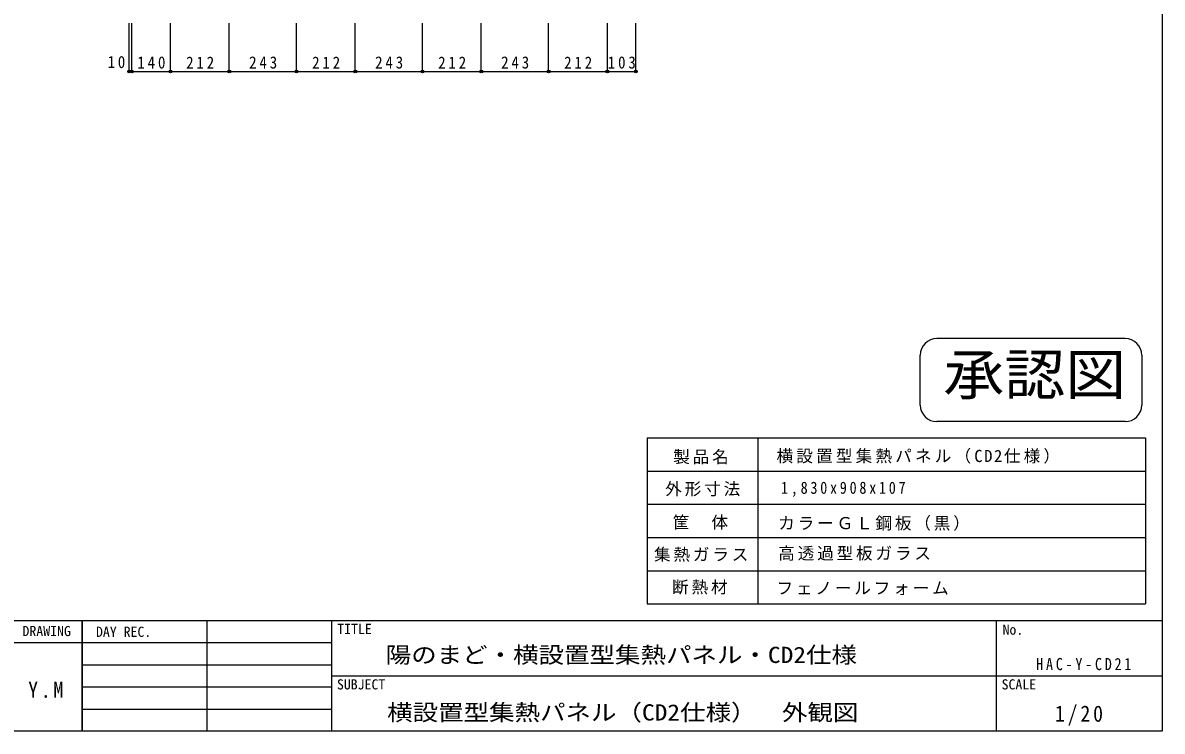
# Model space of a CAD drawing. Units: millimetres at full size, sheet at 1:20. Extents: x -8423 to 8057, y -10732 to 12708.
# Drawn here: x -4457 to -343, y -4792 to -2233 of the extents above; entities that cross this region are included whole.
import ezdxf
from ezdxf.enums import TextEntityAlignment as Align

# ---------------------------------------------------------------- set-up
doc = ezdxf.new("R2010")
doc.units = ezdxf.units.MM
doc.header["$LTSCALE"] = 20
doc.header["$PDMODE"] = 32
doc.header["$PDSIZE"] = 10
doc.layers.add('0-0', color=4, linetype='Continuous')
doc.styles.add('ＭＳ ゴシック', font='')
doc.styles.get('ＭＳ ゴシック').set_extended_font_data('MS Gothic')

msp = doc.modelspace()

# ---------------------------------------------------------------- linework, layer by layer
at = {"layer": '0-0', "color": 5}
for p, q in [((-342.54, 827.58), (-342.54, -4792.42)), ((-8422.54, -4392.42), (-342.54, -4392.42)), ((-342.54, -4792.42), (-8422.54, -4792.42))]:
    msp.add_line(p, q, dxfattribs=at)
at = {"layer": '0-0'}
for p, q in [((-4073.15, -2408.68), (-4073.15, -2233.7)), ((-4063.15, -2408.68), (-4063.15, -2233.7)), ((-3923.15, -2408.68), (-3923.15, -2233.7)), ((-3711.15, -2408.68), (-3711.15, -2233.7)), ((-3468.15, -2408.68), (-3468.15, -2233.7)), ((-3256.15, -2408.68), (-3256.15, -2233.7)), ((-3013.15, -2408.68), (-3013.15, -2233.7)), ((-2801.15, -2408.68), (-2801.15, -2233.7)), ((-2558.15, -2408.68), (-2558.15, -2233.7)), ((-2346.15, -2408.68), (-2346.15, -2233.7)), ((-2243.15, -2408.68), (-2243.15, -2233.7)), ((-4073.15, -2408.68), (-4063.15, -2408.68)), ((-4063.15, -2408.68), (-3923.15, -2408.68)), ((-3923.15, -2408.68), (-3711.15, -2408.68)), ((-3711.15, -2408.68), (-3468.15, -2408.68)), ((-3468.15, -2408.68), (-3256.15, -2408.68)), ((-3256.15, -2408.68), (-3013.15, -2408.68)), ((-3013.15, -2408.68), (-2801.15, -2408.68)), ((-2801.15, -2408.68), (-2558.15, -2408.68)), ((-2558.15, -2408.68), (-2346.15, -2408.68)), ((-2346.15, -2408.68), (-2243.15, -2408.68))]:
    msp.add_line(p, q, dxfattribs=at)
at = {"layer": '0-0', "color": 6}
for p, q in [((-476.4, -3373.92), (-1156.4, -3373.92)), ((-1216.4, -3613.92), (-1216.4, -3433.92)), ((-416.4, -3433.92), (-416.4, -3613.92)), ((-476.4, -3673.92), (-1156.4, -3673.92))]:
    msp.add_line(p, q, dxfattribs=at)
at = {"layer": '0-0', "color": 7}
for p, q in [((-2202.54, -3732.42), (-2202.54, -4332.42)), ((-2202.54, -3732.42), (-402.54, -3732.42)), ((-1802.54, -3732.42), (-1802.54, -4332.42)), ((-402.54, -3732.42), (-402.54, -4332.42)), ((-2202.54, -3852.42), (-402.54, -3852.42)), ((-2202.54, -3972.42), (-402.54, -3972.42)), ((-2202.54, -4092.42), (-402.54, -4092.42)), ((-2202.54, -4212.42), (-402.54, -4212.42)), ((-2202.54, -4332.42), (-402.54, -4332.42)), ((-4242.54, -4392.42), (-4242.54, -4792.42)), ((-3792.54, -4392.42), (-3792.54, -4792.42))]:
    msp.add_line(p, q, dxfattribs=at)
at = {"layer": '0-0', "color": 2}
for p, q in [((-4242.54, -4792.42), (-4242.54, -4392.42)), ((-3342.54, -4392.42), (-3342.54, -4792.42)), ((-942.54, -4392.42), (-942.54, -4792.42)), ((-5102.54, -4472.42), (-4242.54, -4472.42)), ((-4242.54, -4472.42), (-3342.54, -4472.42)), ((-4242.54, -4552.42), (-3342.54, -4552.42)), ((-3342.54, -4592.42), (-342.54, -4592.42)), ((-4242.54, -4632.42), (-3342.54, -4632.42)), ((-4242.54, -4712.42), (-3342.54, -4712.42))]:
    msp.add_line(p, q, dxfattribs=at)
at = {"layer": '0-0', "color": 6}
for centre, start, end in [((-1156.4, -3433.92), 90, 180), ((-476.4, -3433.92), 0, 90), ((-1156.4, -3613.92), 180, 270), ((-476.4, -3613.92), 270, 0)]:
    msp.add_arc(centre, 60, start, end, dxfattribs=at)
at = {"layer": '0-0', "color": 5}
for p in [(-4073.15, -2408.68), (-4063.15, -2408.68), (-3923.15, -2408.68), (-3711.15, -2408.68), (-3468.15, -2408.68), (-3256.15, -2408.68), (-3013.15, -2408.68), (-2801.15, -2408.68), (-2558.15, -2408.68), (-2346.15, -2408.68), (-2243.15, -2408.68)]:
    msp.add_point(p, dxfattribs=at)

# ---------------------------------------------------------------- texts
at = {"layer": '0-0', "color": 6, "style": 'ＭＳ ゴシック', "width": 1.1}
msp.add_text('承認図', height=146.6, dxfattribs=at).set_placement((-1132.88, -3621.04), align=Align.BOTTOM_LEFT)
at = {"layer": '0-0', "style": 'ＭＳ ゴシック'}
for s, p in [('DRAWING', (-4457.92, -4459.78)), ('DAY REC.', (-4192.54, -4462.42)), ('TITLE', (-3321.49, -4452.01)), ('No.', (-919, -4454.75)), ('SUBJECT', (-3322.54, -4652.42)), ('SCALE', (-922.54, -4652.42))]:
    msp.add_text(s, height=36.66, dxfattribs=at).set_placement(p, align=Align.BOTTOM_LEFT)
at = {"layer": '0-0', "color": 7, "style": 'ＭＳ ゴシック', "width": 1.15}
for s, p in [('陽のまど・横設置型集熱パネル・CD2仕様', (-3146.35, -4563.59)), ('横設置型集熱パネル（CD2仕様）\u3000外観図', (-3141.21, -4771.41))]:
    msp.add_text(s, height=58.65, dxfattribs=at).set_placement(p, align=Align.BOTTOM_LEFT)
at = {"layer": '0-0', "color": 7, "attachment_point": 7, "style": 'ＭＳ ゴシック'}
for s, insert, char_height in [('\\T1.36;\\W0.9;10', (-4150.37, -2397.15), 43.99), ('\\T1.38;\\W0.9;140', (-4043.15, -2398.68), 43.99), ('\\T1.38;\\W0.9;212', (-3867.15, -2398.68), 43.99), ('\\T1.38;\\W0.9;243', (-3639.65, -2398.68), 43.99), ('\\T1.38;\\W0.9;212', (-3412.15, -2398.68), 43.99), ('\\T1.38;\\W0.9;243', (-3184.65, -2398.68), 43.99), ('\\T1.38;\\W0.9;212', (-2957.15, -2398.68), 43.99), ('\\T1.38;\\W0.9;243', (-2729.65, -2398.68), 43.99), ('\\T1.38;\\W0.9;212', (-2502.15, -2398.68), 43.99), ('\\T1.38;\\W0.9;103', (-2344.65, -2398.68), 43.99), ('\\T1.17;製品名', (-2108.36, -3827.68), 43.99), ('\\T1.19;横設置型集熱パネル（CD2仕様）', (-1735.15, -3825.64), 43.99), ('\\T1.17;外形寸法', (-2136.91, -3943.92), 43.99), ('\\T1.39;\\W0.85;1,830x908x107', (-1718.84, -3945.96), 43.99), ('\\T1.17;筐\u3000体', (-2110.4, -4064.24), 43.99), ('\\T1.17;カラーＧＬ鋼板（黒）', (-1729.04, -4068.32), 43.99), ('\\T1.17;集熱ガラス', (-2177.7, -4180.49), 43.99), ('\\T1.17;高透過型板ガラス', (-1729.04, -4176.41), 43.99), ('\\T1.17;断熱材', (-2112.44, -4298.77), 43.99), ('\\T1.17;フェノールフォーム', (-1735.15, -4300.81), 43.99), ('\\T1.39;\\W0.85;HAC-Y-CD21', (-797.54, -4572.42), 43.99), ('\\T1.27;\\W0.9;Y.M', (-4437.54, -4672.42), 58.65), ('\\T1.28;\\W0.9;1/20', (-730.04, -4772.42), 58.65)]:
    msp.add_mtext(s, dxfattribs=dict(at, insert=insert, char_height=char_height))

doc.saveas('drawing.dxf')
